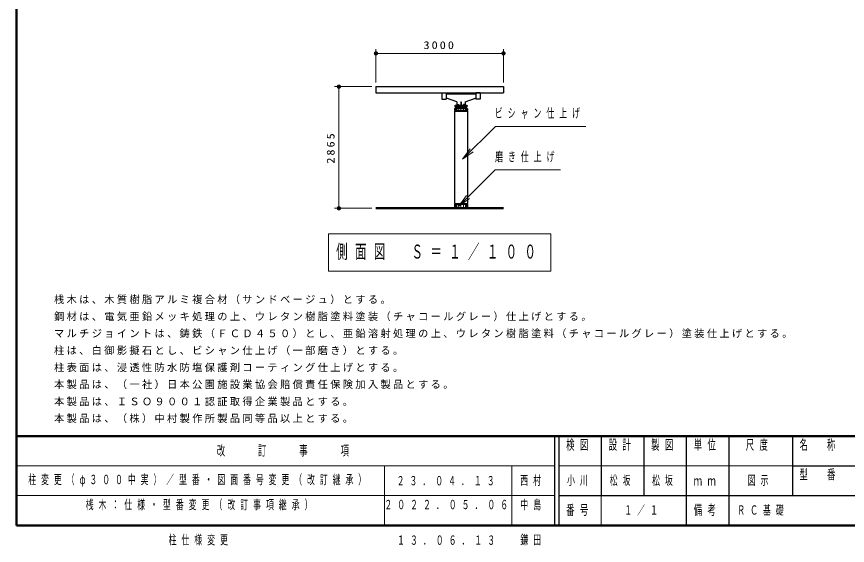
# Model space of a CAD drawing. Units: millimetres on the paper, with parts at other scales. Extents: x -365 to 3, y -5 to 257.
# Drawn here: x -365 to -169.6, y -4.7 to 119.8 of the extents above; entities that cross this region are included whole.
import ezdxf

# ---------------------------------------------------------------- set-up
doc = ezdxf.new("R2010")
doc.units = ezdxf.units.MM
doc.layers.add('LY_1', color=7, linetype='Continuous', lineweight=25)
doc.layers.add('LY_3', color=7, linetype='Continuous', lineweight=13)
doc.styles.add('ＭＳ ゴシック', font='')
doc.styles.get('ＭＳ ゴシック').set_extended_font_data('MS Gothic')

# ---------------------------------------------------------------- blocks, each defined once
blk = doc.blocks.new('filled_dot')
at = {"color": 0, "linetype": 'Continuous', "lineweight": -2, "const_width": 1.25}
blk.add_lwpolyline([(-0.625, 0, 1), (0.625, 0, 1)], format="xyb", close=True, dxfattribs=at)

msp = doc.modelspace()

# ---------------------------------------------------------------- linework, layer by layer
at = {"layer": 'LY_1', "lineweight": 13}
for p, q in [((-280.477, 104.307), (-280.477, 112.127)), ((-250.477, 104.307), (-250.477, 112.127)), ((-280.477, 111.127), (-250.477, 111.127)), ((-281.477, 103.307), (-290.191, 103.307)), ((-289.191, 74.657), (-289.191, 103.307)), ((-261.758, 98.107), (-261.758, 97.657)), ((-261.54, 98.107), (-261.54, 97.657)), ((-261.102, 98.107), (-261.102, 97.657)), ((-260.477, 98.107), (-260.477, 97.657)), ((-259.852, 98.107), (-259.852, 97.657)), ((-259.415, 98.107), (-259.415, 97.657)), ((-259.196, 98.107), (-259.196, 97.657)), ((-260.087, 86.2), (-258.32, 88.674)), ((-260.087, 86.2), (-257.966, 88.321)), ((-257.613, 87.967), (-260.087, 86.2)), ((-260.966, 75.165), (-259.198, 77.64)), ((-260.966, 75.165), (-258.845, 77.286)), ((-258.491, 76.933), (-260.966, 75.165)), ((-281.477, 74.657), (-290.191, 74.657)), ((-261.758, 75.657), (-261.758, 74.657)), ((-261.54, 75.657), (-261.54, 74.657)), ((-261.102, 75.657), (-261.102, 74.657)), ((-260.477, 75.657), (-260.477, 74.657)), ((-259.852, 75.657), (-259.852, 74.657)), ((-259.415, 75.657), (-259.415, 74.657)), ((-259.196, 75.657), (-259.196, 74.657)), ((-291.627, 68.667), (-291.627, 59.867)), ((-239.327, 68.667), (-291.627, 68.667)), ((-239.327, 59.867), (-239.327, 68.667)), ((-291.627, 59.867), (-239.327, 59.867))]:
    msp.add_line(p, q, dxfattribs=at)
at = {"layer": 'LY_1', "color": 40}
for p, q in [((-280.477, 103.307), (-250.477, 103.307)), ((-280.477, 103.307), (-280.477, 101.857)), ((-280.477, 101.857), (-250.477, 101.857)), ((-250.477, 103.307), (-250.477, 101.857))]:
    msp.add_line(p, q, dxfattribs=at)
at = {"layer": 'LY_1'}
for p, q in [((-264.977, 101.857), (-264.977, 100.377)), ((-264.977, 101.857), (-263.977, 101.857)), ((-263.977, 101.857), (-263.977, 100.377)), ((-263.977, 101.617), (-256.977, 101.617)), ((-256.977, 101.857), (-256.977, 100.377)), ((-255.977, 101.857), (-256.977, 101.857)), ((-255.977, 101.857), (-255.977, 100.377)), ((-264.977, 100.377), (-263.977, 100.377)), ((-263.977, 100.617), (-263.877, 100.617)), ((-261.477, 99.747), (-263.877, 100.617)), ((-261.477, 99.747), (-261.477, 98.947)), ((-260.507, 99.747), (-260.507, 98.947)), ((-260.507, 99.747), (-260.447, 99.747)), ((-260.447, 99.747), (-260.447, 98.947)), ((-259.477, 99.747), (-257.077, 100.617)), ((-259.477, 99.747), (-259.477, 98.947)), ((-256.977, 100.617), (-257.077, 100.617)), ((-255.977, 100.377), (-256.977, 100.377)), ((-261.927, 98.857), (-259.027, 98.857)), ((-261.877, 98.947), (-261.877, 98.857)), ((-261.877, 98.947), (-259.077, 98.947)), ((-261.387, 99.097), (-261.067, 99.097)), ((-261.387, 99.097), (-261.387, 98.947)), ((-261.067, 99.097), (-261.067, 98.947)), ((-259.887, 99.097), (-259.567, 99.097)), ((-259.887, 99.097), (-259.887, 98.947)), ((-259.567, 99.097), (-259.567, 98.947)), ((-259.077, 98.947), (-259.077, 98.857))]:
    msp.add_line(p, q, dxfattribs=at)
at = {"layer": 'LY_1', "color": 4}
for p, q in [((-261.927, 98.157), (-261.977, 98.107)), ((-258.977, 98.107), (-261.977, 98.107)), ((-261.977, 98.107), (-261.977, 97.657)), ((-259.027, 98.157), (-261.927, 98.157)), ((-259.027, 98.158), (-258.977, 98.108)), ((-258.977, 98.107), (-258.977, 97.657)), ((-261.977, 97.657), (-258.977, 97.657)), ((-261.977, 97.557), (-261.977, 75.757)), ((-261.977, 97.557), (-258.977, 97.557)), ((-261.927, 97.657), (-261.927, 97.557)), ((-259.027, 97.657), (-259.027, 97.557)), ((-258.977, 97.557), (-258.977, 75.757)), ((-261.977, 75.757), (-258.977, 75.757)), ((-261.977, 75.657), (-261.977, 74.657)), ((-261.977, 75.657), (-258.977, 75.657)), ((-261.927, 75.757), (-261.927, 75.657)), ((-259.027, 75.757), (-259.027, 75.657)), ((-258.977, 75.657), (-258.977, 74.657))]:
    msp.add_line(p, q, dxfattribs=at)
at = {"layer": 'LY_1', "color": 1}
for p, q in [((-261.927, 98.857), (-259.027, 98.857)), ((-261.927, 98.857), (-261.927, 98.715)), ((-261.927, 98.767), (-260.522, 98.767)), ((-261.727, 98.387), (-261.727, 98.157)), ((-261.727, 98.247), (-260.522, 98.247)), ((-261.727, 98.157), (-259.227, 98.157)), ((-261.377, 98.979), (-261.077, 98.979)), ((-261.377, 98.979), (-261.377, 98.947)), ((-261.377, 98.735), (-261.377, 98.767)), ((-261.377, 98.735), (-261.077, 98.735)), ((-261.347, 99.079), (-261.347, 98.979)), ((-261.347, 99.079), (-261.107, 99.079)), ((-261.347, 98.605), (-261.347, 98.735)), ((-261.347, 98.605), (-261.107, 98.605)), ((-261.307, 98.579), (-261.307, 98.605)), ((-261.307, 98.579), (-261.147, 98.579)), ((-261.227, 99.079), (-261.227, 98.979)), ((-261.227, 98.605), (-261.227, 98.735)), ((-261.202, 98.279), (-261.202, 98.247)), ((-261.202, 98.279), (-260.902, 98.279)), ((-261.172, 98.409), (-261.172, 98.279)), ((-261.172, 98.409), (-260.932, 98.409)), ((-261.147, 98.579), (-261.147, 98.605)), ((-260.972, 98.507), (-261.132, 98.507)), ((-261.132, 98.507), (-261.132, 98.409)), ((-261.107, 99.079), (-261.107, 98.979)), ((-261.107, 98.605), (-261.107, 98.735)), ((-261.077, 98.979), (-261.077, 98.947)), ((-261.077, 98.735), (-261.077, 98.767)), ((-261.052, 98.409), (-261.052, 98.279)), ((-260.972, 98.507), (-260.972, 98.409)), ((-260.932, 98.409), (-260.932, 98.279)), ((-260.902, 98.279), (-260.902, 98.247)), ((-260.522, 98.767), (-260.522, 98.247)), ((-259.027, 98.767), (-260.432, 98.767)), ((-260.432, 98.767), (-260.432, 98.247)), ((-259.227, 98.247), (-260.432, 98.247)), ((-259.752, 98.279), (-260.052, 98.279)), ((-260.052, 98.279), (-260.052, 98.247)), ((-259.782, 98.409), (-260.022, 98.409)), ((-260.022, 98.409), (-260.022, 98.279)), ((-259.982, 98.507), (-259.982, 98.409)), ((-259.982, 98.507), (-259.822, 98.507)), ((-259.902, 98.409), (-259.902, 98.279)), ((-259.577, 98.979), (-259.877, 98.979)), ((-259.877, 98.979), (-259.877, 98.947)), ((-259.877, 98.735), (-259.877, 98.767)), ((-259.577, 98.735), (-259.877, 98.735)), ((-259.847, 99.079), (-259.847, 98.979)), ((-259.607, 99.079), (-259.847, 99.079)), ((-259.847, 98.605), (-259.847, 98.735)), ((-259.607, 98.605), (-259.847, 98.605)), ((-259.822, 98.507), (-259.822, 98.409)), ((-259.807, 98.579), (-259.807, 98.605)), ((-259.647, 98.579), (-259.807, 98.579)), ((-259.782, 98.409), (-259.782, 98.279)), ((-259.752, 98.279), (-259.752, 98.247)), ((-259.727, 99.079), (-259.727, 98.979)), ((-259.727, 98.605), (-259.727, 98.735)), ((-259.647, 98.579), (-259.647, 98.605)), ((-259.607, 99.079), (-259.607, 98.979)), ((-259.607, 98.605), (-259.607, 98.735)), ((-259.577, 98.979), (-259.577, 98.947)), ((-259.577, 98.735), (-259.577, 98.767)), ((-259.227, 98.387), (-259.227, 98.157)), ((-259.027, 98.857), (-259.027, 98.715))]:
    msp.add_line(p, q, dxfattribs=at)
at = {"layer": 'LY_1', "color": 1, "lineweight": 13}
for p, q in [((-261.427, 98.617), (-261.347, 98.617)), ((-261.427, 98.397), (-261.277, 98.397)), ((-260.877, 98.717), (-260.877, 98.657)), ((-260.857, 98.647), (-260.877, 98.657)), ((-260.877, 98.357), (-260.857, 98.367)), ((-260.877, 98.357), (-260.877, 98.297)), ((-260.857, 98.647), (-260.857, 98.557)), ((-260.522, 98.647), (-260.857, 98.647)), ((-260.837, 98.547), (-260.857, 98.557)), ((-260.857, 98.457), (-260.837, 98.467)), ((-260.857, 98.457), (-260.857, 98.367)), ((-260.522, 98.367), (-260.857, 98.367)), ((-260.837, 98.547), (-260.837, 98.467)), ((-260.522, 98.547), (-260.837, 98.547)), ((-260.522, 98.467), (-260.837, 98.467)), ((-260.452, 98.547), (-260.502, 98.547)), ((-260.432, 98.647), (-260.097, 98.647)), ((-260.432, 98.547), (-260.117, 98.547)), ((-260.432, 98.467), (-260.117, 98.467)), ((-260.432, 98.367), (-260.097, 98.367)), ((-260.117, 98.547), (-260.097, 98.557)), ((-260.117, 98.547), (-260.117, 98.467)), ((-260.097, 98.457), (-260.117, 98.467)), ((-260.097, 98.647), (-260.077, 98.657)), ((-260.097, 98.647), (-260.097, 98.557)), ((-260.097, 98.457), (-260.097, 98.367)), ((-260.077, 98.357), (-260.097, 98.367)), ((-260.077, 98.717), (-260.077, 98.657)), ((-260.077, 98.357), (-260.077, 98.297)), ((-259.527, 98.397), (-259.677, 98.397)), ((-259.527, 98.617), (-259.607, 98.617))]:
    msp.add_line(p, q, dxfattribs=at)
at = {"layer": 'LY_1', "lineweight": 50}
msp.add_line((-280.477, 74.657), (-250.477, 74.657), dxfattribs=at)
at = {"layer": 'LY_1', "lineweight": 13}
for points in [[(-260.087, 86.2), (-252.333, 93.954), (-231.091, 93.954)], [(-260.966, 75.165), (-252.43, 83.701), (-237.033, 83.701)]]:
    msp.add_lwpolyline(points, dxfattribs=at)
at = {"layer": 'LY_1', "color": 1}
for centre, radius, start, end in [((-261.827, 98.715), 0.1, 180, 242.74229), ((-261.996, 98.387), 0.269, 0, 62.74229), ((-258.958, 98.387), 0.269, 117.25771, 179.99999), ((-259.127, 98.715), 0.1, 297.25771, 0)]:
    msp.add_arc(centre, radius, start, end, dxfattribs=at)
at = {"layer": 'LY_1', "color": 1, "lineweight": 13}
for centre, radius, start, end in [((-261.427, 98.507), 0.11, 90.00001, 267.3386), ((-261.277, 98.507), 0.11, 270, 40.88696), ((-260.927, 98.717), 0.05, 0, 90), ((-260.927, 98.297), 0.05, 270, 0), ((-260.027, 98.717), 0.05, 89.99999, 180), ((-260.027, 98.297), 0.05, 179.99999, 270), ((-259.677, 98.507), 0.11, 139.11303, 270), ((-259.527, 98.507), 0.11, 270, 90)]:
    msp.add_arc(centre, radius, start, end, dxfattribs=at)
at = {"layer": 'LY_3', "lineweight": 50}
for p, q in [((-365, 257), (-365, 0)), ((-365, 21), (0, 21)), ((-365, 0), (0, 0))]:
    msp.add_line(p, q, dxfattribs=at)
at = {"layer": 'LY_3', "lineweight": 25}
for p, q in [((-238.5, 21), (-238.5, 0)), ((-237.5, 21), (-237.5, 0)), ((-227.5, 21), (-227.5, 7)), ((-217.5, 21), (-217.5, 7)), ((-207.5, 21), (-207.5, 0)), ((-197.5, 21), (-197.5, 7)), ((-182.5, 21), (-182.5, 7)), ((-182.5, 14), (-70, 14)), ((-237.5, 7), (0, 7)), ((-197.5, 7), (-197.5, 0))]:
    msp.add_line(p, q, dxfattribs=at)
at = {"layer": 'LY_3'}
for p, q in [((-365, 14), (-238.5, 14)), ((-278.5, 14), (-278.5, 0)), ((-248.5, 14), (-248.5, 0)), ((-237.5, 14), (-182.5, 14)), ((-365, 7), (-238.5, 7)), ((-227.5, 7), (-227.5, 0))]:
    msp.add_line(p, q, dxfattribs=at)

# ---------------------------------------------------------------- block references
at = {"layer": 'LY_1', "lineweight": 13, "xscale": 0.4, "yscale": 0.4}
msp.add_blockref('filled_dot', (-280.477, 111.127), dxfattribs=at)
for p, rotation in [((-250.477, 111.127), 180), ((-289.191, 103.307), 270), ((-289.191, 74.657), 90)]:
    msp.add_blockref('filled_dot', p, dxfattribs=dict(at, rotation=rotation))

# ---------------------------------------------------------------- texts
at = {"layer": 'LY_1', "style": 'ＭＳ ゴシック'}
for s, insert, char_height, attachment_point in [('\\T1.33;\\W1.15;3000', (-265.477, 112.127), 1.833, 8), ('\\T1.64;\\W0.6;ビシャン仕上げ', (-252.507, 96.954), 2.199, 4), ('\\T1.64;\\W0.6;磨き仕上げ', (-252.449, 86.701), 2.199, 4), ('\\T1.64;\\W0.6;側面図\u3000Ｓ＝１／１００', (-265.477, 64.267), 3.299, 5), ('\\T1.23;桟木は、木質樹脂アルミ複合材（サンドベージュ）とする。', (-356.191, 52.069), 1.76, 7), ('\\T1.23;鋼材は、電気亜鉛メッキ処理の上、ウレタン樹脂塗料塗装（チャコールグレー）仕上げとする。', (-356.191, 48.069), 1.76, 7), ('\\T1.23;マルチジョイントは、鋳鉄（ＦＣＤ４５０）とし、亜鉛溶射処理の上、ウレタン樹脂塗料（チャコールグレー）塗装仕上げとする。', (-356.191, 44.069), 1.76, 7), ('\\T1.23;柱は、白御影擬石とし、ビシャン仕上げ（一部磨き）とする。', (-356.191, 40.069), 1.76, 7), ('\\T1.23;柱表面は、浸透性防水防塩保護剤コーティング仕上げとする。', (-356.191, 36.069), 1.76, 7), ('\\T1.23;本製品は、（一社）日本公園施設業協会賠償責任保険加入製品とする。', (-356.191, 32.069), 1.76, 7), ('\\T1.23;本製品は、ＩＳＯ９００１認証取得企業製品とする。', (-356.191, 28.069), 1.76, 7), ('\\T1.23;本製品は、（株）中村製作所製品同等品以上とする。', (-356.191, 24.069), 1.76, 7), ('\\T1.63;\\W0.6;柱変更（φ３００中実）／型番・図面番号変更（改訂継承）', (-362.25, 10.5), 2.199, 4), ('\\T1.64;\\W0.6;西村', (-243.5, 10.5), 2.199, 5), ('\\T1.64;\\W0.6;小川', (-232.5, 10.5), 2.199, 5), ('\\T1.64;\\W0.6;松坂', (-225.5, 10.5), 2.199, 4), ('\\T1.64;\\W0.6;松坂', (-212.5, 10.5), 2.199, 5), ('\\T1.64;\\W0.6;図示', (-190, 10.5), 2.199, 5), ('\\T1.64;\\W0.6;２３．０４．１３', (-263.5, 10.5), 2.199, 5), ('\\T1.64;\\W0.6;桟木：仕様・型番変更（改訂事項継承）', (-348.75, 6), 2.199, 1), ('\\T1.64;\\W0.6;２０２２．０５．０６', (-278.5, 6), 2.199, 1), ('\\T1.64;\\W0.6;中島', (-246.5, 6), 2.199, 1), ('\\T1.64;\\W0.6;１／１', (-217.5, 3.5), 2.199, 5), ('\\T1.64;\\W0.6;ＲＣ基礎', (-195.5, 3.5), 2.199, 4), ('\\T1.64;\\W0.6;柱仕様変更', (-329.25, -3.5), 2.199, 4), ('\\T1.64;\\W0.6;１３．０６．１３', (-275.5, -3.5), 2.199, 4), ('\\T1.64;\\W0.6;鎌田', (-246.5, -3.5), 2.199, 4)]:
    msp.add_mtext(s, dxfattribs=dict(at, insert=insert, char_height=char_height, attachment_point=attachment_point))
at = {"layer": 'LY_1', "insert": (-290.191, 88.982), "char_height": 1.833, "attachment_point": 8, "rotation": 90, "style": 'ＭＳ ゴシック'}
msp.add_mtext('\\T1.33;\\W1.15;2865', dxfattribs=at)
at = {"layer": 'LY_3', "char_height": 2.346, "style": 'ＭＳ ゴシック'}
for s, insert, attachment_point in [('\\T1.64;\\W0.6;検図', (-232.5, 20.167), 2), ('\\T1.64;\\W0.6;設計', (-222.5, 20.167), 2), ('\\T1.64;\\W0.6;製図', (-212.5, 20.167), 2), ('\\T1.64;\\W0.6;単位', (-202.5, 20.167), 2), ('\\T1.64;\\W0.6;尺度', (-190.25, 20.167), 2), ('\\T1.64;\\W0.6;名\u3000称', (-176, 20.167), 2), ('\\T1.64;\\W0.6;改\u3000\u3000訂\u3000\u3000事\u3000\u3000項', (-301.75, 17.5), 5), ('\\T1.64;\\W0.6;型\u3000番', (-176, 13.167), 2), ('\\T1.64;\\W0.6;ｍｍ', (-202.5, 10.5), 5), ('\\T1.64;\\W0.6;番号', (-232.5, 3.5), 5), ('\\T1.64;\\W0.6;備考', (-202.5, 3.5), 5)]:
    msp.add_mtext(s, dxfattribs=dict(at, insert=insert, attachment_point=attachment_point))

doc.saveas('drawing.dxf')
